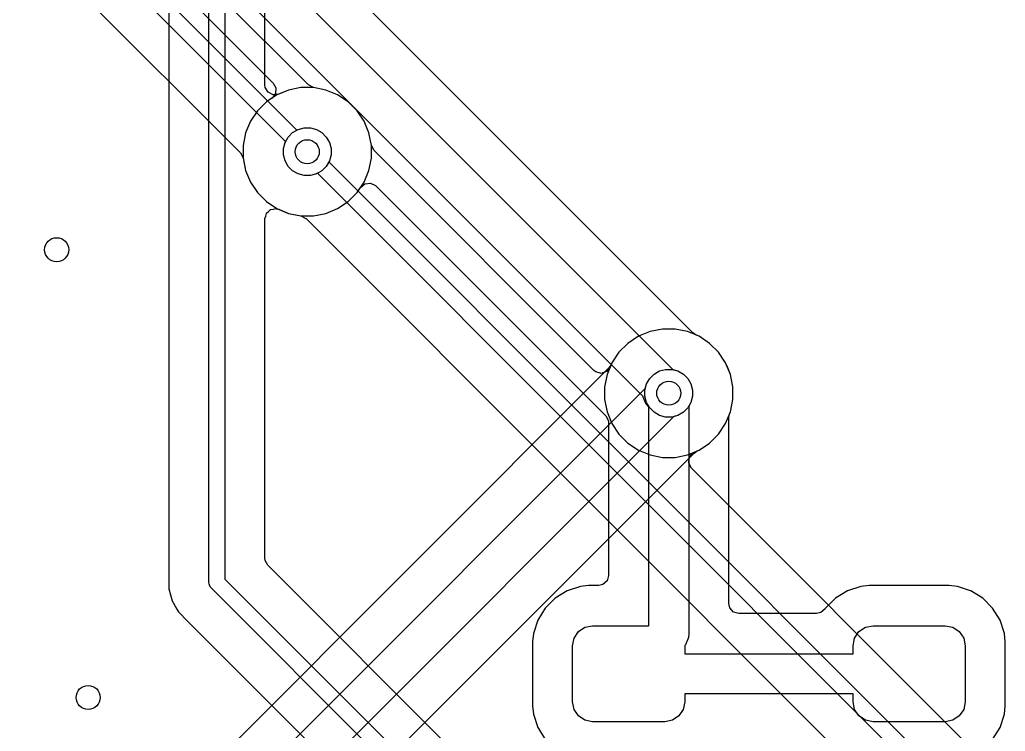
# Model space of a CAD drawing. Header units: inches. Extents: x 6.57 to 9.79, y -8.72 to -3.17.
# Drawn here: x 8.3818 to 8.8662, y -6.3865 to -6.037 of the extents above; entities that cross this region are included whole.
import ezdxf

# ---------------------------------------------------------------- set-up
doc = ezdxf.new("R2010")
doc.units = ezdxf.units.IN
doc.header["$MEASUREMENT"] = 0
doc.layers.add('In1.Cu', color=91, linetype='CONTINUOUS', true_color=0x7fc87f)

msp = doc.modelspace()

# ---------------------------------------------------------------- linework, layer by layer
at = {"layer": 'In1.Cu', "linetype": 'CONTINUOUS'}
for p, q in [((8.47479, -6.31337), (8.47479, -5.26528)), ((8.48266, -5.26528), (8.48266, -6.31174)), ((8.45508, -5.28321), (8.45508, -6.30996)), ((8.28395, -5.79003), (8.70281, -6.20889)), ((8.68814, -6.22206), (8.27003, -5.80395)), ((8.26007, -5.82185), (8.50637, -6.06815)), ((8.50237, -6.06905), (8.50237, -5.94942)), ((8.71266, -6.19088), (8.47452, -5.95273)), ((8.52371, -6.06901), (8.43507, -5.98038)), ((8.41394, -5.98711), (8.51809, -6.09126)), ((8.51252, -6.09683), (8.40722, -5.99152)), ((8.39576, -6.00794), (8.49027, -6.10245)), ((8.50637, -6.06815), (8.50768, -6.07057)), ((8.50252, -6.07026), (8.50237, -6.06905)), ((8.50392, -6.07263), (8.50252, -6.07026)), ((8.50638, -6.07386), (8.50392, -6.07263)), ((8.50749, -6.07331), (8.50584, -6.07551)), ((8.50768, -6.07057), (8.50749, -6.07331)), ((8.51394, -6.07157), (8.5082, -6.07394)), ((8.51394, -6.07157), (8.50912, -6.07356)), ((8.52003, -6.07035), (8.51394, -6.07157)), ((8.52003, -6.07035), (8.51394, -6.07157)), ((8.51394, -6.07157), (8.51394, -6.07157)), ((8.51394, -6.07157), (8.51394, -6.07157)), ((8.52623, -6.07035), (8.52003, -6.07035)), ((8.52003, -6.07035), (8.52003, -6.07035)), ((8.52623, -6.07035), (8.52003, -6.07035)), ((8.52003, -6.07035), (8.52003, -6.07035)), ((8.52377, -6.06907), (8.52371, -6.06901)), ((8.52621, -6.07035), (8.52377, -6.06907)), ((8.53232, -6.07157), (8.52621, -6.07035)), ((8.53232, -6.07157), (8.52623, -6.07035)), ((8.52623, -6.07035), (8.52623, -6.07035)), ((8.53232, -6.07157), (8.52623, -6.07035)), ((8.52623, -6.07035), (8.52623, -6.07035)), ((8.53806, -6.07394), (8.53232, -6.07157)), ((8.53232, -6.07157), (8.53232, -6.07157)), ((8.53806, -6.07394), (8.53232, -6.07157)), ((8.53232, -6.07157), (8.53232, -6.07157)), ((8.53806, -6.07394), (8.53232, -6.07157)), ((8.53232, -6.07157), (8.53232, -6.07157)), ((8.50304, -6.07739), (8.49865, -6.08178)), ((8.50304, -6.07739), (8.49865, -6.08178)), ((8.5082, -6.07394), (8.50304, -6.07739)), ((8.50563, -6.07566), (8.50304, -6.07739)), ((8.50304, -6.07739), (8.50304, -6.07739)), ((8.50304, -6.07739), (8.50304, -6.07739)), ((8.50584, -6.07551), (8.50563, -6.07566)), ((8.50912, -6.07356), (8.50638, -6.07386)), ((8.5082, -6.07394), (8.5082, -6.07394)), ((8.54322, -6.07739), (8.53806, -6.07394)), ((8.53806, -6.07394), (8.53806, -6.07394)), ((8.54322, -6.07739), (8.53806, -6.07394)), ((8.53806, -6.07394), (8.53806, -6.07394)), ((8.54322, -6.07739), (8.53806, -6.07394)), ((8.53806, -6.07394), (8.53806, -6.07394)), ((8.54761, -6.08178), (8.54322, -6.07739)), ((8.54322, -6.07739), (8.54322, -6.07739)), ((8.54761, -6.08178), (8.54322, -6.07739)), ((8.54322, -6.07739), (8.54322, -6.07739)), ((8.54761, -6.08178), (8.54322, -6.07739)), ((8.54322, -6.07739), (8.54322, -6.07739)), ((8.49865, -6.08178), (8.4952, -6.08694)), ((8.49865, -6.08178), (8.4952, -6.08694)), ((8.49865, -6.08178), (8.49865, -6.08178)), ((8.49865, -6.08178), (8.49865, -6.08178)), ((8.55106, -6.08694), (8.54761, -6.08178)), ((8.54761, -6.08178), (8.54761, -6.08178)), ((8.55106, -6.08694), (8.54761, -6.08178)), ((8.54761, -6.08178), (8.54761, -6.08178)), ((8.55106, -6.08694), (8.54761, -6.08178)), ((8.54761, -6.08178), (8.54761, -6.08178)), ((8.4952, -6.08694), (8.49283, -6.09268)), ((8.4952, -6.08694), (8.49283, -6.09268)), ((8.4952, -6.08694), (8.4952, -6.08694)), ((8.4952, -6.08694), (8.4952, -6.08694)), ((8.55343, -6.09268), (8.55106, -6.08694)), ((8.55106, -6.08694), (8.55106, -6.08694)), ((8.55343, -6.09268), (8.55106, -6.08694)), ((8.55106, -6.08694), (8.55106, -6.08694)), ((8.55343, -6.09268), (8.55106, -6.08694)), ((8.55106, -6.08694), (8.55106, -6.08694)), ((8.49283, -6.09268), (8.49161, -6.09877)), ((8.49283, -6.09268), (8.49161, -6.09877)), ((8.49283, -6.09268), (8.49283, -6.09268)), ((8.49283, -6.09268), (8.49283, -6.09268)), ((8.51376, -6.09468), (8.51594, -6.0925)), ((8.51376, -6.09468), (8.51594, -6.0925)), ((8.51376, -6.09468), (8.51594, -6.0925)), ((8.51594, -6.0925), (8.51861, -6.09096)), ((8.51594, -6.0925), (8.51861, -6.09096)), ((8.51594, -6.0925), (8.51861, -6.09096)), ((8.51809, -6.09126), (8.51861, -6.09096)), ((8.51861, -6.09096), (8.52159, -6.09016)), ((8.51861, -6.09096), (8.52159, -6.09016)), ((8.51861, -6.09096), (8.52159, -6.09016)), ((8.51861, -6.09096), (8.52159, -6.09016)), ((8.52159, -6.09016), (8.52467, -6.09016)), ((8.52159, -6.09016), (8.52467, -6.09016)), ((8.52159, -6.09016), (8.52467, -6.09016)), ((8.52159, -6.09016), (8.52467, -6.09016)), ((8.52467, -6.09016), (8.52765, -6.09096)), ((8.52467, -6.09016), (8.52765, -6.09096)), ((8.52467, -6.09016), (8.52765, -6.09096)), ((8.52467, -6.09016), (8.52765, -6.09096)), ((8.52765, -6.09096), (8.53032, -6.0925)), ((8.52765, -6.09096), (8.53032, -6.0925)), ((8.52765, -6.09096), (8.53032, -6.0925)), ((8.52765, -6.09096), (8.53032, -6.0925)), ((8.53032, -6.0925), (8.5325, -6.09468)), ((8.53032, -6.0925), (8.5325, -6.09468)), ((8.53032, -6.0925), (8.5325, -6.09468)), ((8.53032, -6.0925), (8.5325, -6.09468)), ((8.55465, -6.09877), (8.55343, -6.09268)), ((8.55343, -6.09268), (8.55343, -6.09268)), ((8.55343, -6.09268), (8.55343, -6.09268)), ((8.55465, -6.09879), (8.55343, -6.09268)), ((8.55343, -6.09268), (8.55343, -6.09268)), ((8.55343, -6.09268), (8.55343, -6.09268)), ((8.55465, -6.09877), (8.55343, -6.09268)), ((8.55343, -6.09268), (8.55343, -6.09268)), ((8.55343, -6.09268), (8.55343, -6.09268)), ((8.51142, -6.10033), (8.51222, -6.09735)), ((8.51142, -6.10033), (8.51222, -6.09735)), ((8.51142, -6.10033), (8.51222, -6.09735)), ((8.51142, -6.10033), (8.51222, -6.09735)), ((8.51222, -6.09735), (8.51376, -6.09468)), ((8.51222, -6.09735), (8.51376, -6.09468)), ((8.51222, -6.09735), (8.51376, -6.09468)), ((8.51222, -6.09735), (8.51252, -6.09683)), ((8.5325, -6.09468), (8.53404, -6.09735)), ((8.5325, -6.09468), (8.53404, -6.09735)), ((8.5325, -6.09468), (8.53404, -6.09735)), ((8.5325, -6.09468), (8.53404, -6.09735)), ((8.53404, -6.09735), (8.53484, -6.10033)), ((8.53404, -6.09735), (8.53484, -6.10033)), ((8.53404, -6.09735), (8.53484, -6.10033)), ((8.53404, -6.09735), (8.53484, -6.10033)), ((8.49161, -6.09877), (8.49161, -6.10497)), ((8.49161, -6.09877), (8.49161, -6.10497)), ((8.51142, -6.10341), (8.51142, -6.10033)), ((8.51142, -6.10341), (8.51142, -6.10033)), ((8.51142, -6.10341), (8.51142, -6.10033)), ((8.51142, -6.10341), (8.51142, -6.10033)), ((8.53484, -6.10033), (8.53484, -6.10341)), ((8.53484, -6.10033), (8.53484, -6.10341)), ((8.53484, -6.10033), (8.53484, -6.10341)), ((8.53484, -6.10033), (8.53484, -6.10341)), ((8.55465, -6.10497), (8.55465, -6.09877)), ((8.55465, -6.09877), (8.55465, -6.09877)), ((8.55465, -6.09877), (8.55465, -6.09877)), ((8.55465, -6.10497), (8.55465, -6.09877)), ((8.55465, -6.09877), (8.55465, -6.09877)), ((8.55465, -6.09877), (8.55465, -6.09877)), ((8.55467, -6.09888), (8.55465, -6.09879)), ((8.55599, -6.10129), (8.55467, -6.09888)), ((8.664, -6.2093), (8.55599, -6.10129)), ((8.49027, -6.10245), (8.49159, -6.10486)), ((8.49159, -6.10486), (8.49161, -6.10495)), ((8.49161, -6.10495), (8.49283, -6.11106)), ((8.49161, -6.10497), (8.49283, -6.11106)), ((8.49161, -6.10497), (8.49283, -6.11106)), ((8.51222, -6.10639), (8.51142, -6.10341)), ((8.51222, -6.10639), (8.51142, -6.10341)), ((8.51222, -6.10639), (8.51142, -6.10341)), ((8.51222, -6.10639), (8.51142, -6.10341)), ((8.51376, -6.10906), (8.51222, -6.10639)), ((8.51376, -6.10906), (8.51222, -6.10639)), ((8.51376, -6.10906), (8.51222, -6.10639)), ((8.51376, -6.10906), (8.51222, -6.10639)), ((8.53404, -6.10639), (8.5325, -6.10906)), ((8.53404, -6.10639), (8.5325, -6.10906)), ((8.53404, -6.10639), (8.5325, -6.10906)), ((8.53404, -6.10639), (8.53374, -6.10691)), ((8.53374, -6.10691), (8.84137, -6.41454)), ((8.53484, -6.10341), (8.53404, -6.10639)), ((8.53484, -6.10341), (8.53404, -6.10639)), ((8.53484, -6.10341), (8.53404, -6.10639)), ((8.53484, -6.10341), (8.53404, -6.10639)), ((8.55343, -6.11106), (8.55465, -6.10497)), ((8.55343, -6.11106), (8.55465, -6.10497)), ((8.49283, -6.11106), (8.49283, -6.11106)), ((8.49283, -6.11106), (8.4952, -6.1168)), ((8.49283, -6.11106), (8.49283, -6.11106)), ((8.49283, -6.11106), (8.4952, -6.1168)), ((8.49283, -6.11106), (8.49283, -6.11106)), ((8.49283, -6.11106), (8.4952, -6.1168)), ((8.51594, -6.11124), (8.51376, -6.10906)), ((8.51594, -6.11124), (8.51376, -6.10906)), ((8.51594, -6.11124), (8.51376, -6.10906)), ((8.51594, -6.11124), (8.51376, -6.10906)), ((8.51861, -6.11278), (8.51594, -6.11124)), ((8.51861, -6.11278), (8.51594, -6.11124)), ((8.51861, -6.11278), (8.51594, -6.11124)), ((8.51861, -6.11278), (8.51594, -6.11124)), ((8.53032, -6.11124), (8.52765, -6.11278)), ((8.53032, -6.11124), (8.52765, -6.11278)), ((8.53032, -6.11124), (8.52765, -6.11278)), ((8.5325, -6.10906), (8.53032, -6.11124)), ((8.5325, -6.10906), (8.53032, -6.11124)), ((8.5325, -6.10906), (8.53032, -6.11124)), ((8.55106, -6.1168), (8.55343, -6.11106)), ((8.55106, -6.1168), (8.55343, -6.11106)), ((8.4952, -6.1168), (8.4952, -6.1168)), ((8.4952, -6.1168), (8.49865, -6.12196)), ((8.4952, -6.1168), (8.4952, -6.1168)), ((8.4952, -6.1168), (8.49865, -6.12196)), ((8.4952, -6.1168), (8.4952, -6.1168)), ((8.4952, -6.1168), (8.49865, -6.12196)), ((8.52159, -6.11358), (8.51861, -6.11278)), ((8.52159, -6.11358), (8.51861, -6.11278)), ((8.52159, -6.11358), (8.51861, -6.11278)), ((8.52159, -6.11358), (8.51861, -6.11278)), ((8.52467, -6.11358), (8.52159, -6.11358)), ((8.52467, -6.11358), (8.52159, -6.11358)), ((8.52467, -6.11358), (8.52159, -6.11358)), ((8.52467, -6.11358), (8.52159, -6.11358)), ((8.52765, -6.11278), (8.52467, -6.11358)), ((8.52765, -6.11278), (8.52467, -6.11358)), ((8.52765, -6.11278), (8.52467, -6.11358)), ((8.52765, -6.11278), (8.52467, -6.11358)), ((8.52817, -6.11248), (8.52765, -6.11278)), ((8.83465, -6.41895), (8.52817, -6.11248)), ((8.54761, -6.12196), (8.55106, -6.1168)), ((8.54761, -6.12196), (8.55106, -6.1168)), ((8.54761, -6.12196), (8.54934, -6.11937)), ((8.54934, -6.11937), (8.55145, -6.11761)), ((8.55145, -6.11761), (8.55418, -6.11727)), ((8.55418, -6.11727), (8.55666, -6.11845)), ((8.55666, -6.11845), (8.55685, -6.11863)), ((8.55685, -6.11863), (8.66981, -6.2316)), ((8.49865, -6.12196), (8.49865, -6.12196)), ((8.49865, -6.12196), (8.50304, -6.12635)), ((8.49865, -6.12196), (8.49865, -6.12196)), ((8.49865, -6.12196), (8.50304, -6.12635)), ((8.49865, -6.12196), (8.49865, -6.12196)), ((8.49865, -6.12196), (8.50304, -6.12635)), ((8.50304, -6.12635), (8.50304, -6.12635)), ((8.50304, -6.12635), (8.5082, -6.1298)), ((8.50304, -6.12635), (8.50304, -6.12635)), ((8.50304, -6.12635), (8.5082, -6.1298)), ((8.50304, -6.12635), (8.50304, -6.12635)), ((8.50304, -6.12635), (8.5082, -6.1298)), ((8.53806, -6.1298), (8.54322, -6.12635)), ((8.53806, -6.1298), (8.54322, -6.12635)), ((8.53806, -6.1298), (8.54322, -6.12635)), ((8.54322, -6.12635), (8.54761, -6.12196)), ((8.54322, -6.12635), (8.54761, -6.12196)), ((8.54322, -6.12635), (8.54761, -6.12196)), ((8.50314, -6.13205), (8.50412, -6.1312)), ((8.50412, -6.1312), (8.50506, -6.13032)), ((8.50506, -6.13032), (8.50515, -6.13031)), ((8.50515, -6.13031), (8.50522, -6.13025)), ((8.50522, -6.13025), (8.5065, -6.13006)), ((8.5065, -6.13006), (8.50777, -6.12983)), ((8.50777, -6.12983), (8.50789, -6.12986)), ((8.50789, -6.12986), (8.50794, -6.12986)), ((8.50794, -6.12986), (8.50887, -6.13011)), ((8.5082, -6.1298), (8.5082, -6.1298)), ((8.5082, -6.1298), (8.51394, -6.13217)), ((8.5082, -6.1298), (8.5082, -6.1298)), ((8.5082, -6.1298), (8.51394, -6.13217)), ((8.5082, -6.1298), (8.5082, -6.1298)), ((8.5082, -6.1298), (8.51325, -6.13189)), ((8.50887, -6.13011), (8.50908, -6.13016)), ((8.50908, -6.13016), (8.5091, -6.13017)), ((8.5091, -6.13017), (8.51394, -6.13217)), ((8.53232, -6.13217), (8.53806, -6.1298)), ((8.53232, -6.13217), (8.53806, -6.1298)), ((8.53232, -6.13217), (8.53806, -6.1298)), ((8.50237, -6.13469), (8.50273, -6.13345)), ((8.50237, -6.30155), (8.50237, -6.13469)), ((8.50273, -6.13345), (8.50305, -6.1322)), ((8.50305, -6.1322), (8.50311, -6.13213)), ((8.50311, -6.13213), (8.50314, -6.13205)), ((8.51325, -6.13189), (8.51394, -6.13217)), ((8.51394, -6.13217), (8.51394, -6.13217)), ((8.51394, -6.13217), (8.52003, -6.13339)), ((8.51394, -6.13217), (8.51415, -6.13222)), ((8.51394, -6.13217), (8.51394, -6.13217)), ((8.51394, -6.13217), (8.52003, -6.13339)), ((8.51394, -6.13217), (8.52003, -6.13339)), ((8.51415, -6.13222), (8.51415, -6.13222)), ((8.51415, -6.13222), (8.52005, -6.13339)), ((8.52003, -6.13339), (8.52003, -6.13339)), ((8.52003, -6.13339), (8.52003, -6.13339)), ((8.52003, -6.13339), (8.52623, -6.13339)), ((8.52003, -6.13339), (8.52003, -6.13339)), ((8.52003, -6.13339), (8.52003, -6.13339)), ((8.52003, -6.13339), (8.52623, -6.13339)), ((8.52003, -6.13339), (8.52003, -6.13339)), ((8.52003, -6.13339), (8.52003, -6.13339)), ((8.52003, -6.13339), (8.52623, -6.13339)), ((8.52005, -6.13339), (8.52249, -6.13467)), ((8.52249, -6.13467), (8.52255, -6.13473)), ((8.52255, -6.13473), (8.81351, -6.42569)), ((8.52623, -6.13339), (8.53232, -6.13217)), ((8.52623, -6.13339), (8.53232, -6.13217)), ((8.52623, -6.13339), (8.53232, -6.13217)), ((8.52623, -6.13339), (8.52623, -6.13339)), ((8.52623, -6.13339), (8.52623, -6.13339)), ((8.52623, -6.13339), (8.52623, -6.13339)), ((8.69768, -6.18896), (8.69159, -6.19017)), ((8.69768, -6.18896), (8.69159, -6.19017)), ((8.69768, -6.18896), (8.69159, -6.19017)), ((8.70389, -6.18896), (8.69768, -6.18896)), ((8.69768, -6.18896), (8.69768, -6.18896)), ((8.70389, -6.18896), (8.69768, -6.18896)), ((8.69768, -6.18896), (8.69768, -6.18896)), ((8.70389, -6.18896), (8.69768, -6.18896)), ((8.69768, -6.18896), (8.69768, -6.18896)), ((8.70998, -6.19017), (8.70389, -6.18896)), ((8.70389, -6.18896), (8.70389, -6.18896)), ((8.70998, -6.19017), (8.70389, -6.18896)), ((8.70389, -6.18896), (8.70389, -6.18896)), ((8.70998, -6.19017), (8.70389, -6.18896)), ((8.70389, -6.18896), (8.70389, -6.18896)), ((8.68586, -6.19254), (8.6807, -6.19599)), ((8.68586, -6.19254), (8.6807, -6.19599)), ((8.68586, -6.19254), (8.6807, -6.19599)), ((8.69159, -6.19017), (8.68586, -6.19254)), ((8.69159, -6.19017), (8.68586, -6.19254)), ((8.69159, -6.19017), (8.68586, -6.19254)), ((8.68586, -6.19254), (8.68586, -6.19254)), ((8.68586, -6.19254), (8.68586, -6.19254)), ((8.68586, -6.19254), (8.68586, -6.19254)), ((8.69159, -6.19017), (8.69159, -6.19017)), ((8.69159, -6.19017), (8.69159, -6.19017)), ((8.69159, -6.19017), (8.69159, -6.19017)), ((8.71572, -6.19254), (8.70998, -6.19017)), ((8.70998, -6.19017), (8.70998, -6.19017)), ((8.71572, -6.19254), (8.70998, -6.19017)), ((8.70998, -6.19017), (8.70998, -6.19017)), ((8.71572, -6.19254), (8.70998, -6.19017)), ((8.70998, -6.19017), (8.70998, -6.19017)), ((8.71425, -6.19193), (8.71266, -6.19088)), ((8.71572, -6.19254), (8.71425, -6.19193)), ((8.72088, -6.19599), (8.71572, -6.19254)), ((8.71572, -6.19254), (8.71572, -6.19254)), ((8.72088, -6.19599), (8.71572, -6.19254)), ((8.71572, -6.19254), (8.71572, -6.19254)), ((8.72088, -6.19599), (8.71572, -6.19254)), ((8.71572, -6.19254), (8.71572, -6.19254)), ((8.72088, -6.19599), (8.71572, -6.19254)), ((8.71572, -6.19254), (8.71572, -6.19254)), ((8.6807, -6.19599), (8.67631, -6.20038)), ((8.6807, -6.19599), (8.67631, -6.20038)), ((8.6807, -6.19599), (8.67631, -6.20038)), ((8.6807, -6.19599), (8.6807, -6.19599)), ((8.6807, -6.19599), (8.6807, -6.19599)), ((8.6807, -6.19599), (8.6807, -6.19599)), ((8.72527, -6.20038), (8.72088, -6.19599)), ((8.72088, -6.19599), (8.72088, -6.19599)), ((8.72527, -6.20038), (8.72088, -6.19599)), ((8.72088, -6.19599), (8.72088, -6.19599)), ((8.72527, -6.20038), (8.72088, -6.19599)), ((8.72088, -6.19599), (8.72088, -6.19599)), ((8.72527, -6.20038), (8.72088, -6.19599)), ((8.72088, -6.19599), (8.72088, -6.19599)), ((8.67631, -6.20038), (8.67286, -6.20554)), ((8.67631, -6.20038), (8.67286, -6.20554)), ((8.67631, -6.20038), (8.67286, -6.20554)), ((8.67631, -6.20038), (8.67631, -6.20038)), ((8.67631, -6.20038), (8.67631, -6.20038)), ((8.67631, -6.20038), (8.67631, -6.20038)), ((8.72872, -6.20554), (8.72527, -6.20038)), ((8.72527, -6.20038), (8.72527, -6.20038)), ((8.72872, -6.20554), (8.72527, -6.20038)), ((8.72527, -6.20038), (8.72527, -6.20038)), ((8.72872, -6.20554), (8.72527, -6.20038)), ((8.72527, -6.20038), (8.72527, -6.20038)), ((8.72872, -6.20554), (8.72527, -6.20038)), ((8.72527, -6.20038), (8.72527, -6.20038)), ((8.67141, -6.20806), (7.46951, -7.40997)), ((8.67196, -6.20772), (8.67023, -6.20986)), ((8.67286, -6.20554), (8.67048, -6.21128)), ((8.67247, -6.20648), (8.67141, -6.20806)), ((8.67286, -6.20554), (8.67196, -6.20772)), ((8.67286, -6.20554), (8.67247, -6.20648)), ((8.67286, -6.20554), (8.67286, -6.20554)), ((8.67286, -6.20554), (8.67286, -6.20554)), ((8.67286, -6.20554), (8.67286, -6.20554)), ((8.69627, -6.20956), (8.69925, -6.20876)), ((8.69627, -6.20956), (8.69925, -6.20876)), ((8.69627, -6.20956), (8.69925, -6.20876)), ((8.69925, -6.20876), (8.70233, -6.20876)), ((8.69925, -6.20876), (8.70233, -6.20876)), ((8.69925, -6.20876), (8.70233, -6.20876)), ((8.70233, -6.20876), (8.70531, -6.20956)), ((8.70233, -6.20876), (8.70531, -6.20956)), ((8.70233, -6.20876), (8.70531, -6.20956)), ((8.70281, -6.20889), (8.70531, -6.20956)), ((8.72976, -6.20806), (8.72872, -6.20554)), ((8.72872, -6.20554), (8.72872, -6.20554)), ((8.73109, -6.21128), (8.72872, -6.20554)), ((8.72872, -6.20554), (8.72872, -6.20554)), ((8.73109, -6.21128), (8.72872, -6.20554)), ((8.72872, -6.20554), (8.72872, -6.20554)), ((8.72959, -6.20765), (8.72872, -6.20554)), ((8.72872, -6.20554), (8.72872, -6.20554)), ((8.73109, -6.21128), (8.72959, -6.20765)), ((8.73109, -6.21128), (8.72976, -6.20806)), ((8.66496, -6.21005), (8.664, -6.2093)), ((8.66762, -6.21073), (8.66496, -6.21005)), ((8.67023, -6.20986), (8.66762, -6.21073)), ((8.67048, -6.21128), (8.66927, -6.21737)), ((8.67048, -6.21128), (8.67048, -6.21128)), ((8.68988, -6.21595), (8.69142, -6.21328)), ((8.68988, -6.21595), (8.69142, -6.21328)), ((8.68988, -6.21595), (8.69142, -6.21328)), ((8.69142, -6.21328), (8.6936, -6.2111)), ((8.69142, -6.21328), (8.6936, -6.2111)), ((8.69142, -6.21328), (8.6936, -6.2111)), ((8.6936, -6.2111), (8.69627, -6.20956)), ((8.6936, -6.2111), (8.69627, -6.20956)), ((8.6936, -6.2111), (8.69627, -6.20956)), ((8.70531, -6.20956), (8.70798, -6.2111)), ((8.70531, -6.20956), (8.70798, -6.2111)), ((8.70531, -6.20956), (8.70798, -6.2111)), ((8.70531, -6.20956), (8.70798, -6.2111)), ((8.70798, -6.2111), (8.71016, -6.21328)), ((8.70798, -6.2111), (8.71016, -6.21328)), ((8.70798, -6.2111), (8.71016, -6.21328)), ((8.70798, -6.2111), (8.71016, -6.21328)), ((8.71016, -6.21328), (8.7117, -6.21595)), ((8.71016, -6.21328), (8.7117, -6.21595)), ((8.71016, -6.21328), (8.7117, -6.21595)), ((8.71016, -6.21328), (8.7117, -6.21595)), ((8.7323, -6.21737), (8.73109, -6.21128)), ((8.73109, -6.21128), (8.73109, -6.21128)), ((8.7323, -6.21737), (8.73109, -6.21128)), ((8.73109, -6.21128), (8.73109, -6.21128)), ((8.73109, -6.21128), (8.73109, -6.21128)), ((8.7323, -6.21737), (8.73109, -6.21128)), ((8.73109, -6.21128), (8.73109, -6.21128)), ((8.73109, -6.21128), (8.73109, -6.21128)), ((8.7323, -6.21737), (8.73109, -6.21128)), ((8.73109, -6.21128), (8.73109, -6.21128)), ((7.47624, -7.4311), (8.68932, -6.21802)), ((8.66927, -6.21737), (8.66927, -6.22358)), ((8.68908, -6.21893), (8.68988, -6.21595)), ((8.68908, -6.21893), (8.68988, -6.21595)), ((8.68932, -6.21802), (8.68988, -6.21595)), ((8.7117, -6.21595), (8.7125, -6.21893)), ((8.7117, -6.21595), (8.7125, -6.21893)), ((8.7117, -6.21595), (8.7125, -6.21893)), ((8.7117, -6.21595), (8.7125, -6.21893)), ((8.7323, -6.22358), (8.7323, -6.21737)), ((8.7323, -6.21737), (8.7323, -6.21737)), ((8.7323, -6.21737), (8.7323, -6.21737)), ((8.7323, -6.22358), (8.7323, -6.21737)), ((8.7323, -6.21737), (8.7323, -6.21737)), ((8.7323, -6.21737), (8.7323, -6.21737)), ((8.7323, -6.22358), (8.7323, -6.21737)), ((8.7323, -6.21737), (8.7323, -6.21737)), ((8.7323, -6.21737), (8.7323, -6.21737)), ((8.7323, -6.22358), (8.7323, -6.21737)), ((8.7323, -6.21737), (8.7323, -6.21737)), ((8.7323, -6.21737), (8.7323, -6.21737)), ((8.68814, -6.22239), (8.68814, -6.22206)), ((8.68961, -6.22594), (8.68814, -6.22239)), ((8.68908, -6.22201), (8.68908, -6.21893)), ((8.68908, -6.22201), (8.68908, -6.21893)), ((8.68988, -6.22499), (8.68908, -6.22201)), ((8.68988, -6.22499), (8.68908, -6.22201)), ((8.7125, -6.22201), (8.7117, -6.22499)), ((8.7125, -6.22201), (8.7117, -6.22499)), ((8.7125, -6.22201), (8.7117, -6.22499)), ((8.7125, -6.22201), (8.7117, -6.22499)), ((8.7125, -6.21893), (8.7125, -6.22201)), ((8.7125, -6.21893), (8.7125, -6.22201)), ((8.7125, -6.21893), (8.7125, -6.22201)), ((8.7125, -6.21893), (8.7125, -6.22201)), ((8.66927, -6.22358), (8.67048, -6.22966)), ((8.69094, -6.22728), (8.68961, -6.22594)), ((8.69142, -6.22766), (8.68988, -6.22499)), ((8.69142, -6.22766), (8.68988, -6.22499)), ((8.69094, -6.23), (8.69094, -6.22728)), ((8.6936, -6.22984), (8.69142, -6.22766)), ((8.6936, -6.22984), (8.69142, -6.22766)), ((8.71016, -6.22766), (8.70798, -6.22984)), ((8.71016, -6.22766), (8.70798, -6.22984)), ((8.71016, -6.22766), (8.70798, -6.22984)), ((8.7117, -6.22499), (8.71016, -6.22766)), ((8.7117, -6.22499), (8.71016, -6.22766)), ((8.7117, -6.22499), (8.71016, -6.22766)), ((8.7117, -6.22499), (8.71063, -6.22684)), ((8.71063, -6.22684), (8.71063, -6.23)), ((8.73109, -6.22967), (8.7323, -6.22358)), ((8.73109, -6.22967), (8.7323, -6.22358)), ((8.73109, -6.22967), (8.7323, -6.22358)), ((8.73109, -6.22967), (8.7323, -6.22358)), ((8.70324, -6.23194), (7.53346, -7.40171)), ((8.66981, -6.2316), (8.67113, -6.23401)), ((8.67048, -6.22966), (8.67048, -6.22967)), ((8.67048, -6.22967), (8.67286, -6.2354)), ((8.69094, -6.33451), (8.69094, -6.23)), ((8.69627, -6.23138), (8.6936, -6.22984)), ((8.69627, -6.23138), (8.6936, -6.22984)), ((8.69925, -6.23218), (8.69627, -6.23138)), ((8.69925, -6.23218), (8.69627, -6.23138)), ((8.70233, -6.23218), (8.69925, -6.23218)), ((8.70233, -6.23218), (8.69925, -6.23218)), ((8.70531, -6.23138), (8.70233, -6.23218)), ((8.70531, -6.23138), (8.70233, -6.23218)), ((8.70531, -6.23138), (8.70324, -6.23194)), ((8.70798, -6.22984), (8.70531, -6.23138)), ((8.70798, -6.22984), (8.70531, -6.23138)), ((8.70798, -6.22984), (8.70531, -6.23138)), ((8.71063, -6.23), (8.71063, -6.33858)), ((8.72872, -6.2354), (8.73109, -6.22967)), ((8.72872, -6.2354), (8.73109, -6.22967)), ((8.72872, -6.2354), (8.73109, -6.22967)), ((8.73033, -6.23246), (8.73071, -6.2306)), ((8.73033, -6.32384), (8.73033, -6.23246)), ((8.73071, -6.2306), (8.73109, -6.22967)), ((8.67113, -6.23401), (8.67124, -6.23505)), ((8.67124, -6.23505), (8.67124, -6.31006)), ((8.67286, -6.2354), (8.67286, -6.2354)), ((8.67286, -6.2354), (8.67631, -6.24056)), ((8.72527, -6.24056), (8.72872, -6.2354)), ((8.72527, -6.24056), (8.72872, -6.2354)), ((8.72527, -6.24056), (8.72872, -6.2354)), ((8.67631, -6.24056), (8.67631, -6.24056)), ((8.67631, -6.24056), (8.6807, -6.24495)), ((8.72088, -6.24495), (8.72527, -6.24056)), ((8.72088, -6.24495), (8.72527, -6.24056)), ((8.72088, -6.24495), (8.72527, -6.24056)), ((8.6807, -6.24495), (8.6807, -6.24495)), ((8.6807, -6.24495), (8.68586, -6.2484)), ((8.71572, -6.2484), (8.72088, -6.24495)), ((8.71572, -6.2484), (8.72088, -6.24495)), ((8.71572, -6.2484), (8.72088, -6.24495)), ((7.76143, -7.20162), (8.7132, -6.24985)), ((8.68586, -6.2484), (8.68586, -6.2484)), ((8.68586, -6.2484), (8.69159, -6.25078)), ((8.69159, -6.25078), (8.69159, -6.25078)), ((8.69159, -6.25078), (8.69768, -6.25199)), ((8.69768, -6.25199), (8.69768, -6.25199)), ((8.69768, -6.25199), (8.69768, -6.25199)), ((8.69768, -6.25199), (8.70389, -6.25199)), ((8.70389, -6.25199), (8.70998, -6.25078)), ((8.70389, -6.25199), (8.70389, -6.25199)), ((8.70998, -6.25078), (8.71572, -6.2484)), ((8.71064, -6.25485), (8.71084, -6.25211)), ((8.71084, -6.25211), (8.71248, -6.2499)), ((8.71248, -6.2499), (8.71354, -6.2493)), ((8.7132, -6.24985), (8.71478, -6.24879)), ((8.71354, -6.2493), (8.71572, -6.2484)), ((8.71478, -6.24879), (8.71572, -6.2484)), ((8.71572, -6.2484), (8.71572, -6.2484)), ((8.71572, -6.2484), (8.71572, -6.2484)), ((8.71196, -6.25726), (8.71064, -6.25485)), ((8.85293, -6.39823), (8.71196, -6.25726)), ((8.50248, -6.30259), (8.50237, -6.30155)), ((8.50379, -6.30501), (8.50248, -6.30259)), ((8.77876, -6.57997), (8.50379, -6.30501)), ((8.45508, -6.30996), (8.45508, -6.30996)), ((8.45508, -6.30996), (8.45508, -6.31648)), ((8.67124, -6.31006), (8.67047, -6.3127)), ((8.47486, -6.31414), (8.47479, -6.31337)), ((8.47545, -6.31556), (8.47486, -6.31414)), ((8.48266, -6.31174), (8.76263, -6.5917)), ((8.65737, -6.31535), (8.65081, -6.31753)), ((8.66142, -6.31494), (8.65737, -6.31535)), ((8.65737, -6.31535), (8.65737, -6.31535)), ((8.66636, -6.31494), (8.66142, -6.31494)), ((8.66142, -6.31494), (8.66142, -6.31494)), ((8.66839, -6.3145), (8.66636, -6.31494)), ((8.67047, -6.3127), (8.66839, -6.3145)), ((8.79517, -6.31535), (8.78861, -6.31753)), ((8.79921, -6.31494), (8.79517, -6.31535)), ((8.79517, -6.31535), (8.79517, -6.31535)), ((8.83858, -6.31494), (8.79921, -6.31494)), ((8.79921, -6.31494), (8.79921, -6.31494)), ((8.84263, -6.31535), (8.83858, -6.31494)), ((8.84913, -6.31751), (8.84263, -6.31535)), ((8.84263, -6.31535), (8.84263, -6.31535)), ((8.45508, -6.31648), (8.45508, -6.31648)), ((8.45508, -6.31648), (8.45508, -6.31648)), ((8.45508, -6.31648), (8.45669, -6.32249)), ((8.47594, -6.31615), (8.47545, -6.31556)), ((8.75591, -6.59612), (8.47594, -6.31615)), ((8.65081, -6.31753), (8.64493, -6.32115)), ((8.65081, -6.31753), (8.65081, -6.31753)), ((8.78861, -6.31753), (8.78273, -6.32115)), ((8.78861, -6.31753), (8.78861, -6.31753)), ((8.84919, -6.31753), (8.84913, -6.31751)), ((8.8506, -6.3184), (8.84919, -6.31753)), ((8.84919, -6.31753), (8.84919, -6.31753)), ((8.85507, -6.32115), (8.8506, -6.3184)), ((8.45669, -6.32249), (8.45736, -6.32365)), ((8.45736, -6.32365), (8.45899, -6.32648)), ((8.64493, -6.32115), (8.64005, -6.32604)), ((8.73078, -6.32587), (8.73033, -6.32384)), ((8.78273, -6.32115), (8.77785, -6.32604)), ((8.85995, -6.32604), (8.85507, -6.32115)), ((8.45899, -6.32648), (8.45981, -6.32789)), ((8.45981, -6.32789), (8.46449, -6.33257)), ((8.64005, -6.32604), (8.63642, -6.33192)), ((8.73258, -6.32795), (8.73078, -6.32587)), ((8.73522, -6.32872), (8.73258, -6.32795)), ((8.77347, -6.32872), (8.73522, -6.32872)), ((8.77558, -6.32824), (8.77347, -6.32872)), ((8.77762, -6.3264), (8.77558, -6.32824)), ((8.77785, -6.32604), (8.77762, -6.3264)), ((8.86358, -6.33192), (8.85995, -6.32604)), ((8.46449, -6.33257), (8.46449, -6.33257)), ((8.46449, -6.33257), (8.73477, -6.60285)), ((8.63642, -6.33192), (8.63425, -6.33847)), ((8.63642, -6.33192), (8.63642, -6.33192)), ((8.65962, -6.33539), (8.66339, -6.33465)), ((8.66339, -6.33465), (8.6908, -6.33465)), ((8.6908, -6.33465), (8.69094, -6.33451)), ((8.79741, -6.33539), (8.80118, -6.33465)), ((8.80118, -6.33465), (8.83661, -6.33465)), ((8.83661, -6.33465), (8.84038, -6.33539)), ((8.86575, -6.33847), (8.86358, -6.33192)), ((8.63425, -6.33847), (8.63384, -6.34252)), ((8.63425, -6.33847), (8.63425, -6.33847)), ((8.63425, -6.33847), (8.63425, -6.33847)), ((8.65429, -6.34072), (8.65643, -6.33753)), ((8.65643, -6.33753), (8.65962, -6.33539)), ((8.71063, -6.33858), (8.71044, -6.3405)), ((8.79209, -6.34072), (8.79422, -6.33753)), ((8.79422, -6.33753), (8.79741, -6.33539)), ((8.84038, -6.33539), (8.84357, -6.33753)), ((8.84357, -6.33753), (8.84571, -6.34072)), ((8.86616, -6.34252), (8.86575, -6.33847)), ((8.63384, -6.34252), (8.63384, -6.37402)), ((8.65354, -6.34449), (8.65429, -6.34072)), ((8.65354, -6.37205), (8.65354, -6.34449)), ((8.70897, -6.34405), (8.70865, -6.34444)), ((8.70865, -6.34444), (8.70866, -6.34449)), ((8.70866, -6.34449), (8.70866, -6.34843)), ((8.71044, -6.3405), (8.70897, -6.34405)), ((8.71044, -6.3405), (8.71044, -6.3405)), ((8.79134, -6.34449), (8.79209, -6.34072)), ((8.79134, -6.34843), (8.79134, -6.34449)), ((8.84571, -6.34072), (8.84646, -6.34449)), ((8.84646, -6.34449), (8.84646, -6.37205)), ((8.86616, -6.37402), (8.86616, -6.34252)), ((8.70866, -6.34843), (8.79134, -6.34843)), ((8.79134, -6.36811), (8.70866, -6.36811)), ((8.70866, -6.36811), (8.70866, -6.37205)), ((8.79134, -6.37205), (8.79134, -6.36811)), ((8.65429, -6.37581), (8.65354, -6.37205)), ((8.70866, -6.37205), (8.70791, -6.37581)), ((8.79209, -6.37581), (8.79134, -6.37205)), ((8.84646, -6.37205), (8.84571, -6.37581)), ((8.63384, -6.37402), (8.63384, -6.37402)), ((8.63384, -6.37402), (8.63425, -6.37806)), ((8.63425, -6.37806), (8.63425, -6.37806)), ((8.63425, -6.37806), (8.63642, -6.38462)), ((8.65643, -6.37901), (8.65429, -6.37581)), ((8.70791, -6.37581), (8.70578, -6.37901)), ((8.79422, -6.37901), (8.79209, -6.37581)), ((8.84571, -6.37581), (8.84357, -6.37901)), ((8.86358, -6.38462), (8.86575, -6.37806)), ((8.86575, -6.37806), (8.86616, -6.37402)), ((8.65962, -6.38114), (8.65643, -6.37901)), ((8.66339, -6.38189), (8.65962, -6.38114)), ((8.69882, -6.38189), (8.66339, -6.38189)), ((8.70259, -6.38114), (8.69882, -6.38189)), ((8.70578, -6.37901), (8.70259, -6.38114)), ((8.79741, -6.38114), (8.79422, -6.37901)), ((8.80118, -6.38189), (8.79741, -6.38114)), ((8.83661, -6.38189), (8.80118, -6.38189)), ((8.84038, -6.38114), (8.83661, -6.38189)), ((8.84357, -6.37901), (8.84038, -6.38114)), ((8.63642, -6.38462), (8.63642, -6.38462)), ((8.63642, -6.38462), (8.6368, -6.38523)), ((8.6368, -6.38523), (8.64005, -6.3905)), ((8.85995, -6.3905), (8.86358, -6.38462))]:
    msp.add_line(p, q, dxfattribs=at)
at = {"layer": 'In1.Cu'}
for centre in [(8.52313, -6.10187), (8.52313, -6.10187), (8.52313, -6.10187), (8.52313, -6.10187), (8.4, -6.15), (8.4, -6.15), (8.4, -6.15), (8.4, -6.15), (8.70079, -6.22047), (8.70079, -6.22047), (8.70079, -6.22047), (8.70079, -6.22047), (8.41548, -6.36991), (8.41548, -6.36991), (8.41548, -6.36991), (8.41548, -6.36991)]:
    msp.add_circle(centre, 0.00591, dxfattribs=at)

doc.saveas('drawing.dxf')
